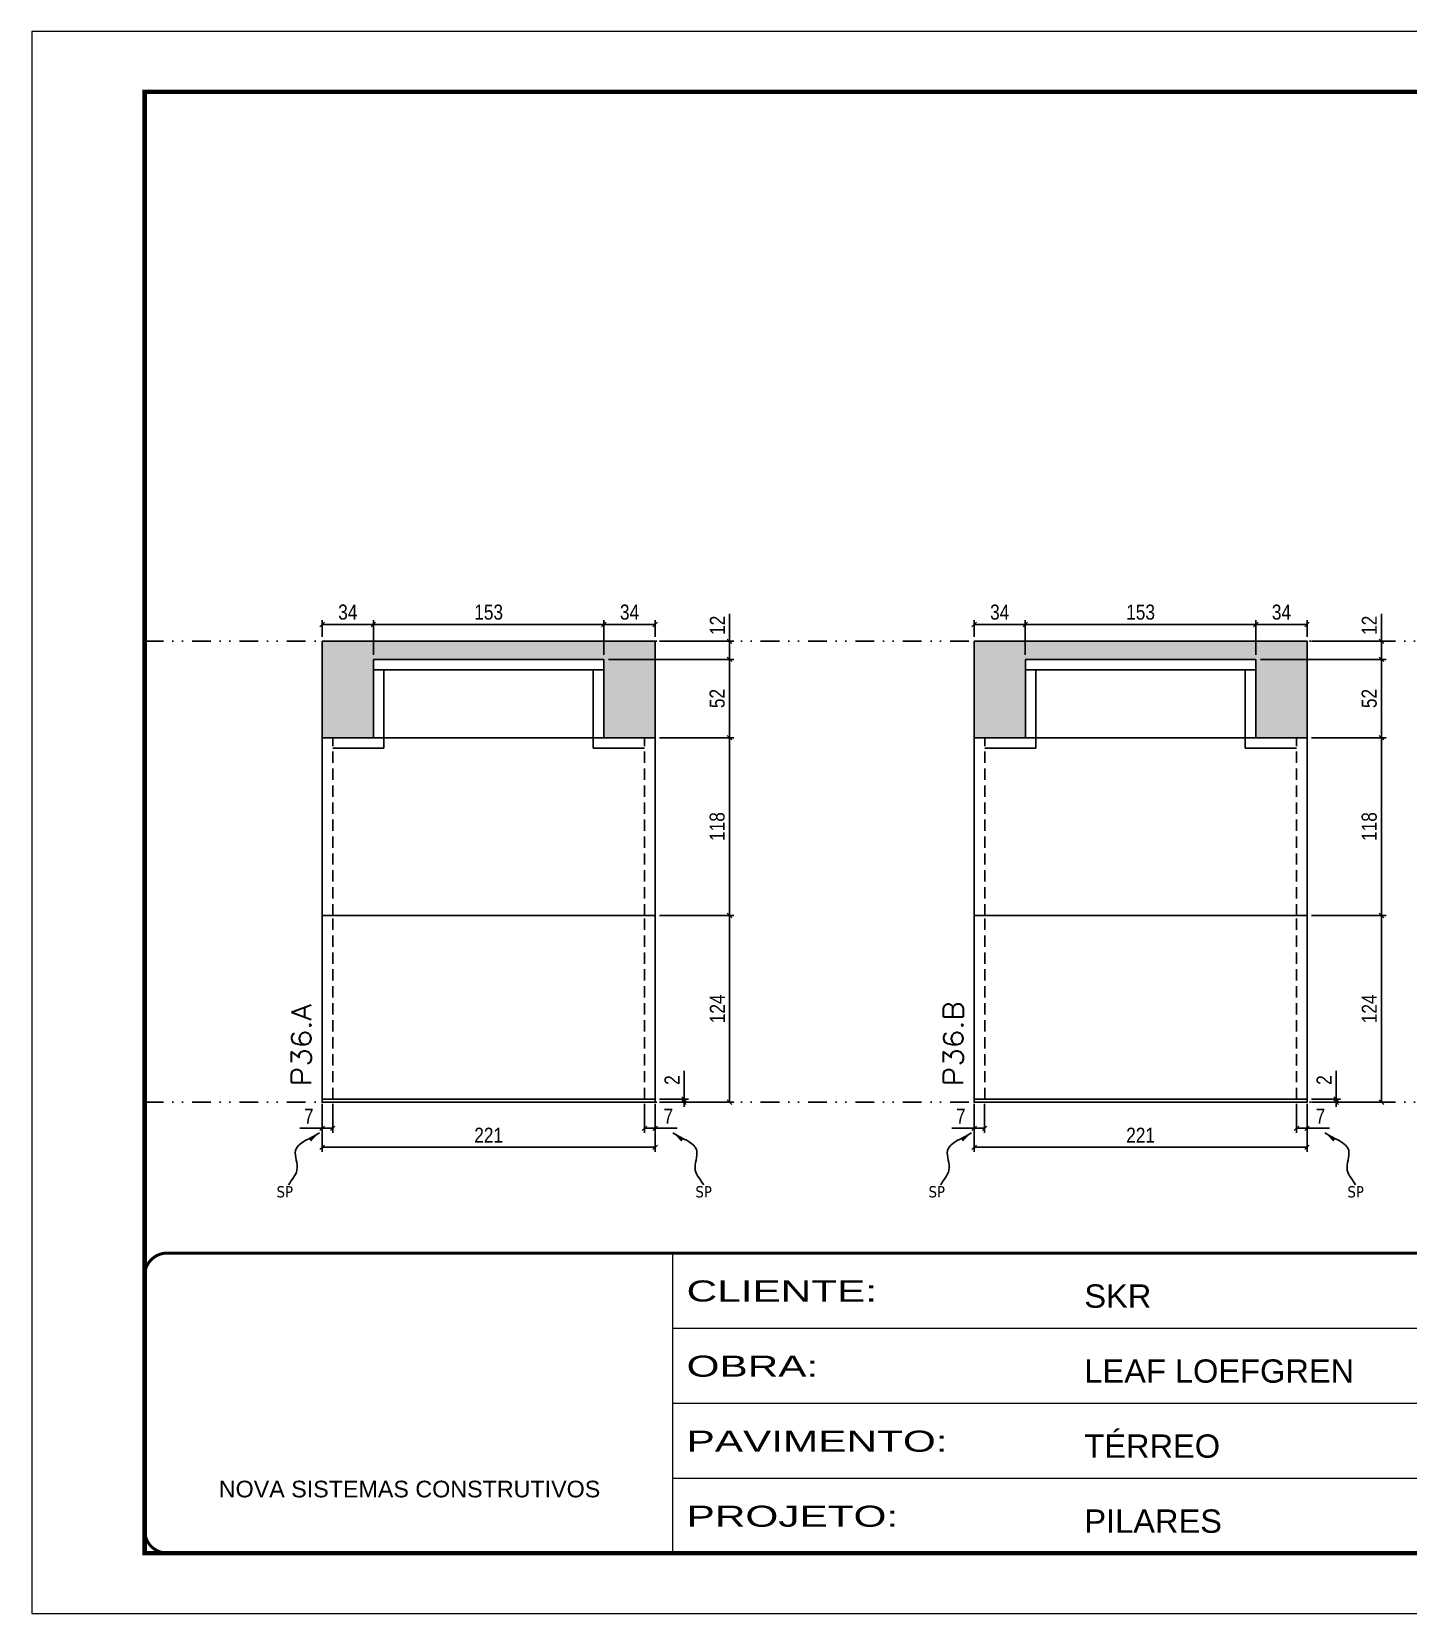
# Model space of a CAD drawing. Extents: x 14400 to 27878, y -21631 to 6985.
# Drawn here: x 15998 to 16912, y -6700 to -5650 of the extents above; entities that cross this region are included whole.
import ezdxf

# ---------------------------------------------------------------- set-up
doc = ezdxf.new("R2010")
doc.units = 0
for name, pattern in [('CONTINUO', [0]), ('DASHED', [0.75, 0.5, -0.25]), ('DIVIDE2', [0.625, 0.25, -0.125, 0, -0.125, 0, -0.125]), ('HIDDEN', [0.375, 0.25, -0.125])]:
    doc.linetypes.add(name, pattern=pattern)
for name, color, linetype in [('COTA', 241, 'Continuous'), ('Nível', 160, 'Continuous'), ('Painéis', 200, 'Continuous'), ('SARR_2.2x7', 40, 'Continuous'), ('Sarrafo de Pressão', 42, 'HIDDEN'), ('texto', 7, 'Continuous')]:
    doc.layers.add(name, color=color, linetype=linetype)
for name, color, linetype, lineweight in [('Folhas', 255, 'Continuous', 9), ('SARRAFO DE PRESSAO', 251, 'DASHED', 9), ('Texto Seção', 7, 'Continuous', 15)]:
    doc.layers.add(name, color=color, linetype=linetype, lineweight=lineweight)
doc.styles.add('ARIAL', font='arial.ttf')
doc.styles.add('COTA TECNICA', font='techl___.ttf', dxfattribs={"height": 10})
doc.styles.add('COTA TECNICA-50', font='techl___.ttf', dxfattribs={"height": 10})
doc.styles.add('REGUA-120', font='ROMANS.shx', dxfattribs={"height": 15})
doc.styles.get("Standard").update_dxf_attribs({"font": 'arial.ttf'})
doc.styles.add('Tecnologia', font='')
doc.styles.get('Tecnologia').set_extended_font_data('Forgotten Futurist')
doc.dimstyles.new('COTA PAINEL-50', dxfattribs={"dimtxt": 10, "dimasz": 3, "dimexe": 3, "dimexo": 3, "dimgap": 3, "dimtad": 1, "dimdec": 1, "dimzin": 12, "dimdsep": 46, "dimtxsty": 'COTA TECNICA-50', "dimblk1": 'OBLIQUE', "dimblk2": 'OBLIQUE', "dimsah": 1, "dimcen": 0.9, "dimclrd": 4, "dimclre": 4, "dimclrt": 240, "dimadec": 1, "dimazin": 3, "dimtfac": 1, "dimtdec": 1, "dimtmove": 0, "dimatfit": 3, "dimfxl": 1, "dimtolj": 1, "dimtzin": 12, "dimarcsym": 0})
doc.dimstyles.new('PAINEL', dxfattribs={"dimtxt": 10, "dimasz": 3, "dimexe": 3, "dimexo": 3, "dimgap": 3, "dimtad": 1, "dimdec": 1, "dimzin": 12, "dimdsep": 46, "dimtxsty": 'COTA TECNICA', "dimblk1": 'OBLIQUE', "dimblk2": 'OBLIQUE', "dimsah": 1, "dimcen": 0.9, "dimclrd": 4, "dimclre": 4, "dimclrt": 240, "dimadec": 1, "dimazin": 3, "dimtfac": 1, "dimtdec": 1, "dimtmove": 0, "dimatfit": 3, "dimfxl": 1, "dimtolj": 1, "dimtzin": 12, "dimarcsym": 0})
doc.dimstyles.get("Standard").update_dxf_attribs({"dimtxt": 0.18, "dimasz": 0.18, "dimexe": 0.18, "dimexo": 0.0625, "dimgap": 0.09, "dimtad": 0, "dimtih": 1, "dimtoh": 1, "dimdec": 4, "dimzin": 0, "dimdsep": 46, "dimtxsty": 'Standard', "dimcen": 0.09, "dimadec": 0, "dimazin": 0, "dimtfac": 1, "dimtdec": 4, "dimtofl": 0, "dimtmove": 0, "dimatfit": 3, "dimfxl": 1, "dimtolj": 1, "dimtzin": 0, "dimarcsym": 0})

# ---------------------------------------------------------------- blocks, each defined once
blk = doc.blocks.new('9999999999')
at = {"color": 30, "linetype": 'CONTINUO'}
for p, q in [((98564.6, 34230.2), (98564.6, 34429.4)), ((98564.6, 34379.6), (99584, 34379.6)), ((98564.6, 34329.8), (99488, 34329.8)), ((98564.6, 34280), (99488, 34280))]:
    blk.add_line(p, q, dxfattribs=at)
at = {"color": 30, "linetype": 'CONTINUO', "const_width": 2}
blk.add_lwpolyline([(99584, 34230.2), (99584, 34414.4, 0.414214), (99569, 34429.4), (98229, 34429.4, 0.414214), (98214, 34414.4), (98214, 34245.2, 0.414214), (98229, 34230.2), (99584, 34230.2)], format="xyb", dxfattribs=at)
at = {"layer": 'Folhas'}
blk.add_lwpolyline([(98139, 34190.2), (99624, 34190.2), (99624, 35240.2), (98139, 35240.2)], close=True, dxfattribs=at)
at = {"layer": 'Folhas', "color": 30, "const_width": 3}
blk.add_lwpolyline([(98214, 34230.2), (99584, 34230.2), (99584, 35200.2), (98214, 35200.2)], close=True, dxfattribs=at)
at = {"color": 7, "linetype": 'Continuous', "ltscale": 5, "style": 'ARIAL'}
for s, height, p in [('SKR', 15.48, (98837.7, 34393.1)), ('LEAF LOEFGREN', 15.483, (98837.7, 34343.3)), ('TÉRREO', 15.48, (98837.7, 34293.5)), ('NOVA SISTEMAS CONSTRUTIVOS', 11.059, (98263.2, 34267.2)), ('PILARES', 15.48, (98837.7, 34243.7))]:
    blk.add_text(s, height=height, dxfattribs=at).set_placement(p)
at = {"layer": 'Folhas', "color": 7, "style": 'Tecnologia', "width": 1.5}
for s, p in [('CLIENTE:', (98573.7, 34397.2)), ('OBRA:', (98573.7, 34347.3)), ('PAVIMENTO:', (98573.7, 34297.5)), ('PROJETO:', (98573.7, 34247.7))]:
    blk.add_text(s, height=14, dxfattribs=at).set_placement(p)
blk = doc.blocks.new('_Oblique')
at = {"color": 0, "linetype": 'ByBlock', "lineweight": -2}
blk.add_line((-0.5, -0.5), (0.5, 0.5), dxfattribs=at)
blk = doc.blocks.new('*D2273')
at = {"layer": 'COTA', "color": 4, "lineweight": -2, "transparency": 16777216}
for p, q in [((16624, -6361.3), (16624, -6393.2)), ((16845, -6361.3), (16845, -6393.2)), ((16845, -6390.2), (16624, -6390.2))]:
    blk.add_line(p, q, dxfattribs=at)
at = {"layer": 'Defpoints', "color": 0, "transparency": 16777216}
for p in [(16624, -6358.3), (16845, -6358.3), (16624, -6390.2)]:
    blk.add_point(p, dxfattribs=at)
at = {"layer": 'COTA', "color": 4, "lineweight": -2, "transparency": 16777216, "xscale": 3, "yscale": 3, "zscale": 3, "rotation": 180}
blk.add_blockref('_Oblique', (16624, -6390.2), dxfattribs=at)
at = {"layer": 'COTA', "color": 4, "lineweight": -2, "transparency": 16777216, "xscale": 3, "yscale": 3, "zscale": 3}
blk.add_blockref('_Oblique', (16845, -6390.2), dxfattribs=at)
at = {"layer": 'COTA', "color": 240, "transparency": 16777216, "insert": (16734.5, -6382.2), "char_height": 10, "attachment_point": 5, "style": 'COTA TECNICA'}
blk.add_mtext('\\A1;221', dxfattribs=at)
blk = doc.blocks.new('*D2274')
at = {"layer": 'COTA', "color": 4, "lineweight": -2, "transparency": 16777216}
for p, q in [((16838, -6361.3), (16838, -6380.6)), ((16845, -6363.3), (16845, -6380.6)), ((16838, -6377.6), (16845, -6377.6)), ((16845, -6377.6), (16859.8, -6377.6))]:
    blk.add_line(p, q, dxfattribs=at)
at = {"layer": 'Defpoints', "color": 0, "transparency": 16777216}
for p in [(16838, -6358.3), (16845, -6360.3), (16845, -6377.6)]:
    blk.add_point(p, dxfattribs=at)
at = {"layer": 'COTA', "color": 4, "lineweight": -2, "transparency": 16777216, "xscale": 3, "yscale": 3, "zscale": 3, "rotation": 180}
blk.add_blockref('_Oblique', (16838, -6377.6), dxfattribs=at)
at = {"layer": 'COTA', "color": 4, "lineweight": -2, "transparency": 16777216, "xscale": 3, "yscale": 3, "zscale": 3}
blk.add_blockref('_Oblique', (16845, -6377.6), dxfattribs=at)
at = {"layer": 'COTA', "color": 240, "transparency": 16777216, "insert": (16853.9, -6369.5), "char_height": 10, "attachment_point": 5, "style": 'COTA TECNICA-50'}
blk.add_mtext('\\A1;7', dxfattribs=at)
blk = doc.blocks.new('*D2275')
at = {"layer": 'COTA', "color": 4, "lineweight": -2, "transparency": 16777216}
for p, q in [((16631, -6361.3), (16631, -6380.6)), ((16624, -6363.3), (16624, -6380.6)), ((16624, -6377.6), (16609.3, -6377.6)), ((16631, -6377.6), (16624, -6377.6))]:
    blk.add_line(p, q, dxfattribs=at)
at = {"layer": 'Defpoints', "color": 0, "transparency": 16777216}
for p in [(16624, -6360.3), (16631, -6358.3), (16624, -6377.6)]:
    blk.add_point(p, dxfattribs=at)
at = {"layer": 'COTA', "color": 4, "lineweight": -2, "transparency": 16777216, "xscale": 3, "yscale": 3, "zscale": 3, "rotation": 180}
blk.add_blockref('_Oblique', (16624, -6377.6), dxfattribs=at)
at = {"layer": 'COTA', "color": 4, "lineweight": -2, "transparency": 16777216, "xscale": 3, "yscale": 3, "zscale": 3}
blk.add_blockref('_Oblique', (16631, -6377.6), dxfattribs=at)
at = {"layer": 'COTA', "color": 240, "transparency": 16777216, "insert": (16615.2, -6369.5), "char_height": 10, "attachment_point": 5, "style": 'COTA TECNICA-50'}
blk.add_mtext('\\A1;7', dxfattribs=at)
blk = doc.blocks.new('*D2276')
at = {"layer": 'COTA', "color": 4, "lineweight": -2, "transparency": 16777216}
for p, q in [((16864.3, -6358.3), (16864.3, -6339.5)), ((16848, -6358.3), (16867.3, -6358.3)), ((16848, -6360.3), (16867.3, -6360.3)), ((16864.3, -6360.3), (16864.3, -6358.3)), ((16864.3, -6360.3), (16864.3, -6363.3))]:
    blk.add_line(p, q, dxfattribs=at)
at = {"layer": 'Defpoints', "color": 0, "transparency": 16777216}
for p in [(16845, -6358.3), (16845, -6360.3), (16864.3, -6360.3)]:
    blk.add_point(p, dxfattribs=at)
at = {"layer": 'COTA', "color": 4, "lineweight": -2, "transparency": 16777216, "xscale": 3, "yscale": 3, "zscale": 3}
for p, rotation in [((16864.3, -6358.3), 270), ((16864.3, -6360.3), 90)]:
    blk.add_blockref('_Oblique', p, dxfattribs=dict(at, rotation=rotation))
at = {"layer": 'COTA', "color": 240, "transparency": 16777216, "insert": (16856.3, -6345.6), "char_height": 10, "attachment_point": 5, "rotation": 90, "style": 'COTA TECNICA-50'}
blk.add_mtext('\\A1;2', dxfattribs=at)
blk = doc.blocks.new('*D2284')
at = {"layer": 'COTA', "color": 4, "linetype": 'ByBlock', "lineweight": -2, "transparency": 16777216}
for p, q in [((16848, -6236.3), (16897.4, -6236.3)), ((16894.4, -6360.3), (16894.4, -6236.3)), ((16848, -6360.3), (16897.4, -6360.3))]:
    blk.add_line(p, q, dxfattribs=at)
at = {"layer": 'Defpoints', "color": 0, "linetype": 'ByBlock', "transparency": 16777216}
for p in [(16845, -6236.3), (16894.4, -6236.3), (16845, -6360.3)]:
    blk.add_point(p, dxfattribs=at)
at = {"layer": 'COTA', "color": 4, "linetype": 'ByBlock', "lineweight": -2, "transparency": 16777216, "xscale": 3, "yscale": 3, "zscale": 3}
for p, rotation in [((16894.4, -6236.3), 90), ((16894.4, -6360.3), 270)]:
    blk.add_blockref('_Oblique', p, dxfattribs=dict(at, rotation=rotation))
at = {"layer": 'COTA', "color": 240, "linetype": 'ByBlock', "transparency": 16777216, "insert": (16886.3, -6298.3), "char_height": 10, "attachment_point": 5, "rotation": 90, "style": 'COTA TECNICA'}
blk.add_mtext('\\A1;124', dxfattribs=at)
blk = doc.blocks.new('*D2285')
at = {"layer": 'COTA', "color": 4, "linetype": 'ByBlock', "lineweight": -2, "transparency": 16777216}
for p, q in [((16848, -6236.3), (16897.4, -6236.3)), ((16894.4, -6360.3), (16894.4, -6236.3)), ((16848, -6360.3), (16897.4, -6360.3))]:
    blk.add_line(p, q, dxfattribs=at)
at = {"layer": 'Defpoints', "color": 0, "linetype": 'ByBlock', "transparency": 16777216}
for p in [(16845, -6236.3), (16894.4, -6236.3), (16845, -6360.3)]:
    blk.add_point(p, dxfattribs=at)
at = {"layer": 'COTA', "color": 4, "linetype": 'ByBlock', "lineweight": -2, "transparency": 16777216, "xscale": 3, "yscale": 3, "zscale": 3}
for p, rotation in [((16894.4, -6236.3), 90), ((16894.4, -6360.3), 270)]:
    blk.add_blockref('_Oblique', p, dxfattribs=dict(at, rotation=rotation))
at = {"layer": 'COTA', "color": 240, "linetype": 'ByBlock', "transparency": 16777216, "insert": (16886.3, -6298.3), "char_height": 10, "attachment_point": 5, "rotation": 90, "style": 'COTA TECNICA'}
blk.add_mtext('\\A1;124', dxfattribs=at)
blk = doc.blocks.new('*D2277')
at = {"layer": 'COTA', "color": 4, "lineweight": -2, "transparency": 16777216}
for p, q in [((16814, -6066.3), (16897.4, -6066.3)), ((16894.4, -6066.3), (16894.4, -6118.3)), ((16848, -6118.3), (16897.4, -6118.3))]:
    blk.add_line(p, q, dxfattribs=at)
at = {"layer": 'Defpoints', "color": 0, "transparency": 16777216}
for p in [(16811, -6066.3), (16845, -6118.3), (16894.4, -6118.3)]:
    blk.add_point(p, dxfattribs=at)
at = {"layer": 'COTA', "color": 4, "lineweight": -2, "transparency": 16777216, "xscale": 3, "yscale": 3, "zscale": 3}
for p, rotation in [((16894.4, -6066.3), 90), ((16894.4, -6118.3), 270)]:
    blk.add_blockref('_Oblique', p, dxfattribs=dict(at, rotation=rotation))
at = {"layer": 'COTA', "color": 240, "transparency": 16777216, "insert": (16886.3, -6092.3), "char_height": 10, "attachment_point": 5, "rotation": 90, "style": 'COTA TECNICA'}
blk.add_mtext('\\A1;52', dxfattribs=at)
blk = doc.blocks.new('*D2286')
at = {"layer": 'COTA', "color": 4, "lineweight": -2, "transparency": 16777216}
for p, q in [((16848, -6118.3), (16897.4, -6118.3)), ((16894.4, -6236.3), (16894.4, -6118.3)), ((16848, -6236.3), (16897.4, -6236.3))]:
    blk.add_line(p, q, dxfattribs=at)
at = {"layer": 'Defpoints', "color": 0, "transparency": 16777216}
for p in [(16845, -6118.3), (16894.4, -6118.3), (16845, -6236.3)]:
    blk.add_point(p, dxfattribs=at)
at = {"layer": 'COTA', "color": 4, "lineweight": -2, "transparency": 16777216, "xscale": 3, "yscale": 3, "zscale": 3}
for p, rotation in [((16894.4, -6118.3), 90), ((16894.4, -6236.3), 270)]:
    blk.add_blockref('_Oblique', p, dxfattribs=dict(at, rotation=rotation))
at = {"layer": 'COTA', "color": 240, "transparency": 16777216, "insert": (16886.3, -6177.3), "char_height": 10, "attachment_point": 5, "rotation": 90, "style": 'COTA TECNICA'}
blk.add_mtext('\\A1;118', dxfattribs=at)
blk = doc.blocks.new('*D2289')
at = {"layer": 'COTA', "color": 4, "lineweight": -2, "transparency": 16777216}
for p, q in [((16894.4, -6054.3), (16894.4, -6036)), ((16848, -6054.3), (16897.4, -6054.3)), ((16894.4, -6066.3), (16894.4, -6054.3)), ((16814, -6066.3), (16897.4, -6066.3))]:
    blk.add_line(p, q, dxfattribs=at)
at = {"layer": 'Defpoints', "color": 0, "transparency": 16777216}
for p in [(16845, -6054.3), (16894.4, -6054.3), (16811, -6066.3)]:
    blk.add_point(p, dxfattribs=at)
at = {"layer": 'COTA', "color": 4, "lineweight": -2, "transparency": 16777216, "xscale": 3, "yscale": 3, "zscale": 3}
for p, rotation in [((16894.4, -6054.3), 90), ((16894.4, -6066.3), 270)]:
    blk.add_blockref('_Oblique', p, dxfattribs=dict(at, rotation=rotation))
at = {"layer": 'COTA', "color": 240, "transparency": 16777216, "insert": (16886.3, -6043.7), "char_height": 10, "attachment_point": 5, "rotation": 90, "style": 'COTA TECNICA'}
blk.add_mtext('\\A1;12', dxfattribs=at)
blk = doc.blocks.new('*D2290')
at = {"layer": 'COTA', "color": 4, "lineweight": -2, "transparency": 16777216}
for p, q in [((16624, -6051.3), (16624, -6040.2)), ((16624, -6043.2), (16658, -6043.2)), ((16658, -6063.3), (16658, -6040.2))]:
    blk.add_line(p, q, dxfattribs=at)
at = {"layer": 'Defpoints', "color": 0, "transparency": 16777216}
for p in [(16658, -6043.2), (16624, -6054.3), (16658, -6066.3)]:
    blk.add_point(p, dxfattribs=at)
at = {"layer": 'COTA', "color": 4, "lineweight": -2, "transparency": 16777216, "xscale": 3, "yscale": 3, "zscale": 3, "rotation": 180}
blk.add_blockref('_Oblique', (16624, -6043.2), dxfattribs=at)
at = {"layer": 'COTA', "color": 4, "lineweight": -2, "transparency": 16777216, "xscale": 3, "yscale": 3, "zscale": 3}
blk.add_blockref('_Oblique', (16658, -6043.2), dxfattribs=at)
at = {"layer": 'COTA', "color": 240, "transparency": 16777216, "insert": (16641, -6035), "char_height": 10, "attachment_point": 5, "style": 'COTA TECNICA'}
blk.add_mtext('\\A1;34', dxfattribs=at)
blk = doc.blocks.new('*D2291')
at = {"layer": 'COTA', "color": 4, "lineweight": -2, "transparency": 16777216}
for p, q in [((16658, -6063.3), (16658, -6040.2)), ((16658, -6043.2), (16811, -6043.2)), ((16811, -6063.3), (16811, -6040.2))]:
    blk.add_line(p, q, dxfattribs=at)
at = {"layer": 'Defpoints', "color": 0, "transparency": 16777216}
for p in [(16811, -6043.2), (16658, -6066.3), (16811, -6066.3)]:
    blk.add_point(p, dxfattribs=at)
at = {"layer": 'COTA', "color": 4, "lineweight": -2, "transparency": 16777216, "xscale": 3, "yscale": 3, "zscale": 3, "rotation": 180}
blk.add_blockref('_Oblique', (16658, -6043.2), dxfattribs=at)
at = {"layer": 'COTA', "color": 4, "lineweight": -2, "transparency": 16777216, "xscale": 3, "yscale": 3, "zscale": 3}
blk.add_blockref('_Oblique', (16811, -6043.2), dxfattribs=at)
at = {"layer": 'COTA', "color": 240, "transparency": 16777216, "insert": (16734.5, -6035), "char_height": 10, "attachment_point": 5, "style": 'COTA TECNICA'}
blk.add_mtext('\\A1;153', dxfattribs=at)
blk = doc.blocks.new('*D2292')
at = {"layer": 'COTA', "color": 4, "lineweight": -2, "transparency": 16777216}
for p, q in [((16811, -6063.3), (16811, -6040.2)), ((16811, -6043.2), (16845, -6043.2)), ((16845, -6051.3), (16845, -6040.2))]:
    blk.add_line(p, q, dxfattribs=at)
at = {"layer": 'Defpoints', "color": 0, "transparency": 16777216}
for p in [(16845, -6043.2), (16845, -6054.3), (16811, -6066.3)]:
    blk.add_point(p, dxfattribs=at)
at = {"layer": 'COTA', "color": 4, "lineweight": -2, "transparency": 16777216, "xscale": 3, "yscale": 3, "zscale": 3, "rotation": 180}
blk.add_blockref('_Oblique', (16811, -6043.2), dxfattribs=at)
at = {"layer": 'COTA', "color": 4, "lineweight": -2, "transparency": 16777216, "xscale": 3, "yscale": 3, "zscale": 3}
blk.add_blockref('_Oblique', (16845, -6043.2), dxfattribs=at)
at = {"layer": 'COTA', "color": 240, "transparency": 16777216, "insert": (16828, -6035), "char_height": 10, "attachment_point": 5, "style": 'COTA TECNICA'}
blk.add_mtext('\\A1;34', dxfattribs=at)
blk = doc.blocks.new('*D2294')
at = {"layer": 'COTA', "color": 4, "lineweight": -2, "transparency": 16777216}
for p, q in [((16191.3, -6361.3), (16191.3, -6393.2)), ((16412.3, -6361.3), (16412.3, -6393.2)), ((16412.3, -6390.2), (16191.3, -6390.2))]:
    blk.add_line(p, q, dxfattribs=at)
at = {"layer": 'Defpoints', "color": 0, "transparency": 16777216}
for p in [(16191.3, -6358.3), (16412.3, -6358.3), (16191.3, -6390.2)]:
    blk.add_point(p, dxfattribs=at)
at = {"layer": 'COTA', "color": 4, "lineweight": -2, "transparency": 16777216, "xscale": 3, "yscale": 3, "zscale": 3, "rotation": 180}
blk.add_blockref('_Oblique', (16191.3, -6390.2), dxfattribs=at)
at = {"layer": 'COTA', "color": 4, "lineweight": -2, "transparency": 16777216, "xscale": 3, "yscale": 3, "zscale": 3}
blk.add_blockref('_Oblique', (16412.3, -6390.2), dxfattribs=at)
at = {"layer": 'COTA', "color": 240, "transparency": 16777216, "insert": (16301.8, -6382.2), "char_height": 10, "attachment_point": 5, "style": 'COTA TECNICA'}
blk.add_mtext('\\A1;221', dxfattribs=at)
blk = doc.blocks.new('*D2295')
at = {"layer": 'COTA', "color": 4, "lineweight": -2, "transparency": 16777216}
for p, q in [((16405.3, -6361.3), (16405.3, -6380.6)), ((16412.3, -6363.3), (16412.3, -6380.6)), ((16405.3, -6377.6), (16412.3, -6377.6)), ((16412.3, -6377.6), (16427, -6377.6))]:
    blk.add_line(p, q, dxfattribs=at)
at = {"layer": 'Defpoints', "color": 0, "transparency": 16777216}
for p in [(16405.3, -6358.3), (16412.3, -6360.3), (16412.3, -6377.6)]:
    blk.add_point(p, dxfattribs=at)
at = {"layer": 'COTA', "color": 4, "lineweight": -2, "transparency": 16777216, "xscale": 3, "yscale": 3, "zscale": 3, "rotation": 180}
blk.add_blockref('_Oblique', (16405.3, -6377.6), dxfattribs=at)
at = {"layer": 'COTA', "color": 4, "lineweight": -2, "transparency": 16777216, "xscale": 3, "yscale": 3, "zscale": 3}
blk.add_blockref('_Oblique', (16412.3, -6377.6), dxfattribs=at)
at = {"layer": 'COTA', "color": 240, "transparency": 16777216, "insert": (16421.1, -6369.5), "char_height": 10, "attachment_point": 5, "style": 'COTA TECNICA-50'}
blk.add_mtext('\\A1;7', dxfattribs=at)
blk = doc.blocks.new('*D2296')
at = {"layer": 'COTA', "color": 4, "lineweight": -2, "transparency": 16777216}
for p, q in [((16198.3, -6361.3), (16198.3, -6380.6)), ((16191.3, -6363.3), (16191.3, -6380.6)), ((16191.3, -6377.6), (16176.5, -6377.6)), ((16198.3, -6377.6), (16191.3, -6377.6))]:
    blk.add_line(p, q, dxfattribs=at)
at = {"layer": 'Defpoints', "color": 0, "transparency": 16777216}
for p in [(16191.3, -6360.3), (16198.3, -6358.3), (16191.3, -6377.6)]:
    blk.add_point(p, dxfattribs=at)
at = {"layer": 'COTA', "color": 4, "lineweight": -2, "transparency": 16777216, "xscale": 3, "yscale": 3, "zscale": 3, "rotation": 180}
blk.add_blockref('_Oblique', (16191.3, -6377.6), dxfattribs=at)
at = {"layer": 'COTA', "color": 4, "lineweight": -2, "transparency": 16777216, "xscale": 3, "yscale": 3, "zscale": 3}
blk.add_blockref('_Oblique', (16198.3, -6377.6), dxfattribs=at)
at = {"layer": 'COTA', "color": 240, "transparency": 16777216, "insert": (16182.4, -6369.5), "char_height": 10, "attachment_point": 5, "style": 'COTA TECNICA-50'}
blk.add_mtext('\\A1;7', dxfattribs=at)
blk = doc.blocks.new('*D2297')
at = {"layer": 'COTA', "color": 4, "lineweight": -2, "transparency": 16777216}
for p, q in [((16431.5, -6358.3), (16431.5, -6339.5)), ((16415.3, -6358.3), (16434.5, -6358.3)), ((16415.3, -6360.3), (16434.5, -6360.3)), ((16431.5, -6360.3), (16431.5, -6358.3)), ((16431.5, -6360.3), (16431.5, -6363.3))]:
    blk.add_line(p, q, dxfattribs=at)
at = {"layer": 'Defpoints', "color": 0, "transparency": 16777216}
for p in [(16412.3, -6358.3), (16412.3, -6360.3), (16431.5, -6360.3)]:
    blk.add_point(p, dxfattribs=at)
at = {"layer": 'COTA', "color": 4, "lineweight": -2, "transparency": 16777216, "xscale": 3, "yscale": 3, "zscale": 3}
for p, rotation in [((16431.5, -6358.3), 270), ((16431.5, -6360.3), 90)]:
    blk.add_blockref('_Oblique', p, dxfattribs=dict(at, rotation=rotation))
at = {"layer": 'COTA', "color": 240, "transparency": 16777216, "insert": (16423.5, -6345.6), "char_height": 10, "attachment_point": 5, "rotation": 90, "style": 'COTA TECNICA-50'}
blk.add_mtext('\\A1;2', dxfattribs=at)
blk = doc.blocks.new('*D2299')
at = {"layer": 'COTA', "color": 4, "linetype": 'ByBlock', "lineweight": -2, "transparency": 16777216}
for p, q in [((16415.3, -6236.3), (16464.6, -6236.3)), ((16461.6, -6360.3), (16461.6, -6236.3)), ((16415.3, -6360.3), (16464.6, -6360.3))]:
    blk.add_line(p, q, dxfattribs=at)
at = {"layer": 'Defpoints', "color": 0, "linetype": 'ByBlock', "transparency": 16777216}
for p in [(16412.3, -6236.3), (16461.6, -6236.3), (16412.3, -6360.3)]:
    blk.add_point(p, dxfattribs=at)
at = {"layer": 'COTA', "color": 4, "linetype": 'ByBlock', "lineweight": -2, "transparency": 16777216, "xscale": 3, "yscale": 3, "zscale": 3}
for p, rotation in [((16461.6, -6236.3), 90), ((16461.6, -6360.3), 270)]:
    blk.add_blockref('_Oblique', p, dxfattribs=dict(at, rotation=rotation))
at = {"layer": 'COTA', "color": 240, "linetype": 'ByBlock', "transparency": 16777216, "insert": (16453.6, -6298.3), "char_height": 10, "attachment_point": 5, "rotation": 90, "style": 'COTA TECNICA'}
blk.add_mtext('\\A1;124', dxfattribs=at)
blk = doc.blocks.new('*D2300')
at = {"layer": 'COTA', "color": 4, "linetype": 'ByBlock', "lineweight": -2, "transparency": 16777216}
for p, q in [((16415.3, -6236.3), (16464.6, -6236.3)), ((16461.6, -6360.3), (16461.6, -6236.3)), ((16415.3, -6360.3), (16464.6, -6360.3))]:
    blk.add_line(p, q, dxfattribs=at)
at = {"layer": 'Defpoints', "color": 0, "linetype": 'ByBlock', "transparency": 16777216}
for p in [(16412.3, -6236.3), (16461.6, -6236.3), (16412.3, -6360.3)]:
    blk.add_point(p, dxfattribs=at)
at = {"layer": 'COTA', "color": 4, "linetype": 'ByBlock', "lineweight": -2, "transparency": 16777216, "xscale": 3, "yscale": 3, "zscale": 3}
for p, rotation in [((16461.6, -6236.3), 90), ((16461.6, -6360.3), 270)]:
    blk.add_blockref('_Oblique', p, dxfattribs=dict(at, rotation=rotation))
at = {"layer": 'COTA', "color": 240, "linetype": 'ByBlock', "transparency": 16777216, "insert": (16453.6, -6298.3), "char_height": 10, "attachment_point": 5, "rotation": 90, "style": 'COTA TECNICA'}
blk.add_mtext('\\A1;124', dxfattribs=at)
blk = doc.blocks.new('*D2298')
at = {"layer": 'COTA', "color": 4, "lineweight": -2, "transparency": 16777216}
for p, q in [((16381.3, -6066.3), (16464.6, -6066.3)), ((16461.6, -6066.3), (16461.6, -6118.3)), ((16415.3, -6118.3), (16464.6, -6118.3))]:
    blk.add_line(p, q, dxfattribs=at)
at = {"layer": 'Defpoints', "color": 0, "transparency": 16777216}
for p in [(16378.3, -6066.3), (16412.3, -6118.3), (16461.6, -6118.3)]:
    blk.add_point(p, dxfattribs=at)
at = {"layer": 'COTA', "color": 4, "lineweight": -2, "transparency": 16777216, "xscale": 3, "yscale": 3, "zscale": 3}
for p, rotation in [((16461.6, -6066.3), 90), ((16461.6, -6118.3), 270)]:
    blk.add_blockref('_Oblique', p, dxfattribs=dict(at, rotation=rotation))
at = {"layer": 'COTA', "color": 240, "transparency": 16777216, "insert": (16453.5, -6092.3), "char_height": 10, "attachment_point": 5, "rotation": 90, "style": 'COTA TECNICA'}
blk.add_mtext('\\A1;52', dxfattribs=at)
blk = doc.blocks.new('*D2301')
at = {"layer": 'COTA', "color": 4, "lineweight": -2, "transparency": 16777216}
for p, q in [((16415.3, -6118.3), (16464.6, -6118.3)), ((16461.6, -6236.3), (16461.6, -6118.3)), ((16415.3, -6236.3), (16464.6, -6236.3))]:
    blk.add_line(p, q, dxfattribs=at)
at = {"layer": 'Defpoints', "color": 0, "transparency": 16777216}
for p in [(16412.3, -6118.3), (16461.6, -6118.3), (16412.3, -6236.3)]:
    blk.add_point(p, dxfattribs=at)
at = {"layer": 'COTA', "color": 4, "lineweight": -2, "transparency": 16777216, "xscale": 3, "yscale": 3, "zscale": 3}
for p, rotation in [((16461.6, -6118.3), 90), ((16461.6, -6236.3), 270)]:
    blk.add_blockref('_Oblique', p, dxfattribs=dict(at, rotation=rotation))
at = {"layer": 'COTA', "color": 240, "transparency": 16777216, "insert": (16453.5, -6177.3), "char_height": 10, "attachment_point": 5, "rotation": 90, "style": 'COTA TECNICA'}
blk.add_mtext('\\A1;118', dxfattribs=at)
blk = doc.blocks.new('*D2302')
at = {"layer": 'COTA', "color": 4, "lineweight": -2, "transparency": 16777216}
for p, q in [((16461.6, -6054.3), (16461.6, -6036)), ((16415.3, -6054.3), (16464.6, -6054.3)), ((16461.6, -6066.3), (16461.6, -6054.3)), ((16381.3, -6066.3), (16464.6, -6066.3))]:
    blk.add_line(p, q, dxfattribs=at)
at = {"layer": 'Defpoints', "color": 0, "transparency": 16777216}
for p in [(16412.3, -6054.3), (16461.6, -6054.3), (16378.3, -6066.3)]:
    blk.add_point(p, dxfattribs=at)
at = {"layer": 'COTA', "color": 4, "lineweight": -2, "transparency": 16777216, "xscale": 3, "yscale": 3, "zscale": 3}
for p, rotation in [((16461.6, -6054.3), 90), ((16461.6, -6066.3), 270)]:
    blk.add_blockref('_Oblique', p, dxfattribs=dict(at, rotation=rotation))
at = {"layer": 'COTA', "color": 240, "transparency": 16777216, "insert": (16453.6, -6043.7), "char_height": 10, "attachment_point": 5, "rotation": 90, "style": 'COTA TECNICA'}
blk.add_mtext('\\A1;12', dxfattribs=at)
blk = doc.blocks.new('*D2303')
at = {"layer": 'COTA', "color": 4, "lineweight": -2, "transparency": 16777216}
for p, q in [((16191.3, -6051.3), (16191.3, -6040.2)), ((16191.3, -6043.2), (16225.3, -6043.2)), ((16225.3, -6063.3), (16225.3, -6040.2))]:
    blk.add_line(p, q, dxfattribs=at)
at = {"layer": 'Defpoints', "color": 0, "transparency": 16777216}
for p in [(16225.3, -6043.2), (16191.3, -6054.3), (16225.3, -6066.3)]:
    blk.add_point(p, dxfattribs=at)
at = {"layer": 'COTA', "color": 4, "lineweight": -2, "transparency": 16777216, "xscale": 3, "yscale": 3, "zscale": 3, "rotation": 180}
blk.add_blockref('_Oblique', (16191.3, -6043.2), dxfattribs=at)
at = {"layer": 'COTA', "color": 4, "lineweight": -2, "transparency": 16777216, "xscale": 3, "yscale": 3, "zscale": 3}
blk.add_blockref('_Oblique', (16225.3, -6043.2), dxfattribs=at)
at = {"layer": 'COTA', "color": 240, "transparency": 16777216, "insert": (16208.3, -6035), "char_height": 10, "attachment_point": 5, "style": 'COTA TECNICA'}
blk.add_mtext('\\A1;34', dxfattribs=at)
blk = doc.blocks.new('*D2304')
at = {"layer": 'COTA', "color": 4, "lineweight": -2, "transparency": 16777216}
for p, q in [((16225.3, -6063.3), (16225.3, -6040.2)), ((16225.3, -6043.2), (16378.3, -6043.2)), ((16378.3, -6063.3), (16378.3, -6040.2))]:
    blk.add_line(p, q, dxfattribs=at)
at = {"layer": 'Defpoints', "color": 0, "transparency": 16777216}
for p in [(16378.3, -6043.2), (16225.3, -6066.3), (16378.3, -6066.3)]:
    blk.add_point(p, dxfattribs=at)
at = {"layer": 'COTA', "color": 4, "lineweight": -2, "transparency": 16777216, "xscale": 3, "yscale": 3, "zscale": 3, "rotation": 180}
blk.add_blockref('_Oblique', (16225.3, -6043.2), dxfattribs=at)
at = {"layer": 'COTA', "color": 4, "lineweight": -2, "transparency": 16777216, "xscale": 3, "yscale": 3, "zscale": 3}
blk.add_blockref('_Oblique', (16378.3, -6043.2), dxfattribs=at)
at = {"layer": 'COTA', "color": 240, "transparency": 16777216, "insert": (16301.8, -6035), "char_height": 10, "attachment_point": 5, "style": 'COTA TECNICA'}
blk.add_mtext('\\A1;153', dxfattribs=at)
blk = doc.blocks.new('*D2305')
at = {"layer": 'COTA', "color": 4, "lineweight": -2, "transparency": 16777216}
for p, q in [((16378.3, -6063.3), (16378.3, -6040.2)), ((16378.3, -6043.2), (16412.3, -6043.2)), ((16412.3, -6051.3), (16412.3, -6040.2))]:
    blk.add_line(p, q, dxfattribs=at)
at = {"layer": 'Defpoints', "color": 0, "transparency": 16777216}
for p in [(16412.3, -6043.2), (16412.3, -6054.3), (16378.3, -6066.3)]:
    blk.add_point(p, dxfattribs=at)
at = {"layer": 'COTA', "color": 4, "lineweight": -2, "transparency": 16777216, "xscale": 3, "yscale": 3, "zscale": 3, "rotation": 180}
blk.add_blockref('_Oblique', (16378.3, -6043.2), dxfattribs=at)
at = {"layer": 'COTA', "color": 4, "lineweight": -2, "transparency": 16777216, "xscale": 3, "yscale": 3, "zscale": 3}
blk.add_blockref('_Oblique', (16412.3, -6043.2), dxfattribs=at)
at = {"layer": 'COTA', "color": 240, "transparency": 16777216, "insert": (16395.3, -6035), "char_height": 10, "attachment_point": 5, "style": 'COTA TECNICA'}
blk.add_mtext('\\A1;34', dxfattribs=at)

msp = doc.modelspace()

# ---------------------------------------------------------------- hatches: boundary and pattern name
at = {"layer": 'COTA'}
h = msp.add_hatch(dxfattribs=at)
h.set_pattern_fill('AR-CONC', color=256, scale=0.03)
h.set_pattern_definition([(50, (-3602.746, -1148.575), (5.4655401, -0.4781726), [0.5715, -6.2865]), (355, (-3602.746, -1148.575), (-1.0573026, 5.7317054), [0.4572, -5.0292175]), (100.451445, (-3602.2904, -1148.615), (4.4082374, 5.2535326), [0.4857003, -5.3427073]), (46.1842, (-3602.746, -1147.051), (8.1323712, -1.2612698), [0.85725, -9.42975]), (96.635558, (-3602.068, -1147.156), (7.122124, 7.4227837), [0.7285507, -8.0140682]), (351.18415, (-3602.746, -1147.051), (7.122124, 7.4227837), [0.685799, -7.543792]), (21, (-3601.984, -1147.432), (4.5484317, -3.0679559), [0.5715, -6.2865]), (326, (-3601.984, -1147.432), (1.8540609, 5.525639), [0.4572, -5.0292]), (71.451445, (-3601.605, -1147.688), (6.4024926, 2.457683), [0.4857003, -5.3426981]), (37.5, (-3602.7458, -1148.5751), (0.0926581, 2.53665117), [0, -4.96824, 0, -5.1054, 0, -5.04825]), (7.5, (-3602.7458, -1148.575), (2.00458988, 3.00541724), [0, -2.91084, 0, -4.85394, 0, -1.92405]), (327.5, (-3604.445, -1148.5751), (4.06771786, -0.17186232), [0, -1.905, 0, -5.9436, 0, -7.8867]), (317.5, (-3605.207, -1148.575), (4.44387544, 0.76279473), [0, -2.4765, 0, -3.94716, 0, -5.6007])])
h.paths.add_polyline_path([(16225.27, -6066.32), (16378.27, -6066.32), (16378.27, -6118.32), (16412.27, -6118.32), (16412.27, -6054.32), (16191.27, -6054.32), (16191.27, -6118.32), (16225.27, -6118.32)])
h = msp.add_hatch(dxfattribs=at)
h.set_pattern_fill('AR-CONC', color=256, scale=0.03)
h.set_pattern_definition([(50, (-3170, -1148.575), (5.4655401, -0.4781726), [0.5715, -6.2865]), (355, (-3170, -1148.575), (-1.0573026, 5.7317054), [0.4572, -5.0292175]), (100.451445, (-3169.5445, -1148.615), (4.4082374, 5.2535326), [0.4857003, -5.3427073]), (46.1842, (-3170, -1147.051), (8.1323712, -1.2612698), [0.85725, -9.42975]), (96.635558, (-3169.322, -1147.156), (7.122124, 7.4227837), [0.7285507, -8.0140682]), (351.18415, (-3170, -1147.051), (7.122124, 7.4227837), [0.685799, -7.543792]), (21, (-3169.238, -1147.432), (4.5484317, -3.0679559), [0.5715, -6.2865]), (326, (-3169.238, -1147.432), (1.8540609, 5.525639), [0.4572, -5.0292]), (71.451445, (-3168.859, -1147.688), (6.4024926, 2.457683), [0.4857003, -5.3426981]), (37.5, (-3170, -1148.5751), (0.0926581, 2.53665117), [0, -4.96824, 0, -5.1054, 0, -5.04825]), (7.5, (-3170, -1148.575), (2.00458988, 3.00541724), [0, -2.91084, 0, -4.85394, 0, -1.92405]), (327.5, (-3171.6993, -1148.5751), (4.06771786, -0.17186232), [0, -1.905, 0, -5.9436, 0, -7.8867]), (317.5, (-3172.4613, -1148.575), (4.44387544, 0.76279473), [0, -2.4765, 0, -3.94716, 0, -5.6007])])
h.paths.add_polyline_path([(16658.02, -6066.32), (16811.02, -6066.32), (16811.02, -6118.32), (16845.02, -6118.32), (16845.02, -6054.32), (16624.02, -6054.32), (16624.02, -6118.32), (16658.02, -6118.32)])

# ---------------------------------------------------------------- linework, layer by layer
for p, q in [((16191.27, -6054.32), (16191.27, -6118.32)), ((16191.27, -6054.32), (16412.27, -6054.32)), ((16412.27, -6118.32), (16412.27, -6054.32)), ((16624.02, -6054.32), (16624.02, -6118.32)), ((16624.02, -6054.32), (16845.02, -6054.32)), ((16845.02, -6118.32), (16845.02, -6054.32)), ((16232.27, -6118.32), (16232.27, -6125.32)), ((16371.27, -6118.32), (16371.27, -6125.32)), ((16665.02, -6118.32), (16665.02, -6125.32)), ((16804.02, -6118.32), (16804.02, -6125.32))]:
    msp.add_line(p, q, dxfattribs=at)
at = {"layer": 'Nível', "color": 4, "linetype": 'DIVIDE2', "ltscale": 50}
for p, q in [((16073.47, -6054.32), (17443.47, -6054.32)), ((16073.47, -6360.32), (17443.47, -6360.32))]:
    msp.add_line(p, q, dxfattribs=at)
at = {"layer": 'Painéis'}
for p, q in [((16378.27, -6066.32), (16225.27, -6066.32)), ((16225.27, -6066.32), (16225.27, -6118.32)), ((16378.27, -6066.32), (16378.27, -6118.32)), ((16811.02, -6066.32), (16658.02, -6066.32)), ((16658.02, -6066.32), (16658.02, -6118.32)), ((16811.02, -6066.32), (16811.02, -6118.32)), ((16191.27, -6118.32), (16412.27, -6118.32)), ((16191.27, -6118.32), (16191.27, -6358.32)), ((16412.27, -6358.32), (16412.27, -6118.32)), ((16624.02, -6118.32), (16845.02, -6118.32)), ((16624.02, -6118.32), (16624.02, -6358.32)), ((16845.02, -6358.32), (16845.02, -6118.32)), ((16191.27, -6236.32), (16412.27, -6236.32)), ((16624.02, -6236.32), (16845.02, -6236.32))]:
    msp.add_line(p, q, dxfattribs=at)
for points in [[(16412.27, -6358.32), (16191.27, -6358.32), (16191.27, -6360.32), (16412.27, -6360.32)], [(16845.02, -6358.32), (16624.02, -6358.32), (16624.02, -6360.32), (16845.02, -6360.32)]]:
    msp.add_lwpolyline(points, close=True, dxfattribs=at)
at = {"layer": 'SARR_2.2x7'}
for p, q in [((16378.27, -6073.32), (16225.27, -6073.32)), ((16232.27, -6073.32), (16232.27, -6118.32)), ((16371.27, -6073.32), (16371.27, -6118.32)), ((16811.02, -6073.32), (16658.02, -6073.32)), ((16665.02, -6073.32), (16665.02, -6118.32)), ((16804.02, -6073.32), (16804.02, -6118.32)), ((16198.27, -6125.32), (16232.27, -6125.32)), ((16371.27, -6125.32), (16405.27, -6125.32)), ((16631.02, -6125.32), (16665.02, -6125.32)), ((16804.02, -6125.32), (16838.02, -6125.32))]:
    msp.add_line(p, q, dxfattribs=at)
at = {"layer": 'Sarrafo de Pressão', "ltscale": 30}
for p, q in [((16198.27, -6236.32), (16198.27, -6118.32)), ((16405.27, -6236.32), (16405.27, -6118.32)), ((16631.02, -6236.32), (16631.02, -6118.32)), ((16838.02, -6236.32), (16838.02, -6118.32)), ((16198.27, -6358.32), (16198.27, -6236.32)), ((16405.27, -6358.32), (16405.27, -6236.32)), ((16631.02, -6358.32), (16631.02, -6236.32)), ((16838.02, -6358.32), (16838.02, -6236.32))]:
    msp.add_line(p, q, dxfattribs=at)

# ---------------------------------------------------------------- block references
at = {"layer": 'SARRAFO DE PRESSAO', "color": 6, "linetype": 'ByBlock'}
msp.add_blockref('9999999999', (-82140.51, -40889.8), dxfattribs=at)

# ---------------------------------------------------------------- texts
at = {"layer": 'texto', "color": 0, "char_height": 7.5, "attachment_point": 5}
for insert in [(16166.5, -6419.81), (16444.52, -6419.81), (16599.24, -6419.81), (16877.27, -6419.81)]:
    msp.add_mtext('{\\fTahoma|b0|i0|c0|p34;\\C4;SP}', dxfattribs=dict(at, insert=insert))
at = {"layer": 'Texto Seção', "style": 'REGUA-120', "width": 1.1}
for s, p in [('P36.A', (16184.03, -6349.55)), ('P36.B', (16616.77, -6349.55))]:
    msp.add_text(s, height=13, rotation=90, dxfattribs=at).set_placement(p)

# ---------------------------------------------------------------- dimensions: what is measured, and where the dimension line sits
at = {"layer": 'COTA'}
for base, p1, p2, dimstyle, picture, middle in [((16225.27, -6043.24), (16191.27, -6054.32), (16225.27, -6066.32), 'PAINEL', '*D2303', (16208.27, -6035.02)), ((16658.02, -6043.24), (16624.02, -6054.32), (16658.02, -6066.32), 'PAINEL', '*D2290', (16641.02, -6035.02)), ((16412.27, -6377.56), (16405.27, -6358.32), (16412.27, -6360.32), 'COTA PAINEL-50', '*D2295', (16421.14, -6369.48)), ((16845.02, -6377.56), (16838.02, -6358.32), (16845.02, -6360.32), 'COTA PAINEL-50', '*D2274', (16853.89, -6369.48))]:
    dim = msp.add_linear_dim(base=base, p1=p1, p2=p2, dimstyle=dimstyle, dxfattribs=at)
    dim.commit()
    dim.dimension.update_dxf_attribs({"geometry": picture, "text_midpoint": middle})
for base, p1, p2, picture, middle in [((16378.27, -6043.24), (16225.27, -6066.32), (16378.27, -6066.32), '*D2304', (16301.77, -6035.02)), ((16412.27, -6043.24), (16378.27, -6066.32), (16412.27, -6054.32), '*D2305', (16395.27, -6035.02)), ((16811.02, -6043.24), (16658.02, -6066.32), (16811.02, -6066.32), '*D2291', (16734.52, -6035.02)), ((16845.02, -6043.24), (16811.02, -6066.32), (16845.02, -6054.32), '*D2292', (16828.02, -6035.02))]:
    dim = msp.add_linear_dim(base=base, p1=p1, p2=p2, dimstyle='PAINEL', override={"dimtmove": 1}, dxfattribs=at)
    dim.commit()
    dim.dimension.update_dxf_attribs({"geometry": picture, "text_midpoint": middle})
for base, p1, p2, angle, dimstyle, picture, middle in [((16461.64, -6054.32), (16378.27, -6066.32), (16412.27, -6054.32), 90, 'PAINEL', '*D2302', (16453.58, -6043.66)), ((16894.39, -6054.32), (16811.02, -6066.32), (16845.02, -6054.32), 90, 'PAINEL', '*D2289', (16886.33, -6043.66)), ((16461.64, -6118.32), (16378.27, -6066.32), (16412.27, -6118.32), 90, 'PAINEL', '*D2298', (16453.53, -6092.32)), ((16894.39, -6118.32), (16811.02, -6066.32), (16845.02, -6118.32), 90, 'PAINEL', '*D2277', (16886.28, -6092.32)), ((16461.64, -6118.32), (16412.27, -6236.32), (16412.27, -6118.32), 90, 'PAINEL', '*D2301', (16453.55, -6177.32)), ((16894.39, -6118.32), (16845.02, -6236.32), (16845.02, -6118.32), 90, 'PAINEL', '*D2286', (16886.29, -6177.32)), ((16191.27, -6377.56), (16198.27, -6358.32), (16191.27, -6360.32), 180, 'COTA PAINEL-50', '*D2296', (16182.41, -6369.48)), ((16624.02, -6377.56), (16631.02, -6358.32), (16624.02, -6360.32), 180, 'COTA PAINEL-50', '*D2275', (16615.16, -6369.48))]:
    dim = msp.add_linear_dim(base=base, p1=p1, p2=p2, angle=angle, dimstyle=dimstyle, dxfattribs=at)
    dim.commit()
    dim.dimension.update_dxf_attribs({"geometry": picture, "text_midpoint": middle})
at = {"layer": 'COTA', "linetype": 'ByBlock'}
for p1, p2, picture, middle in [((16412.27, -6360.32), (16412.27, -6236.32), '*D2299', (16453.57, -6298.32)), ((16412.27, -6360.32), (16412.27, -6236.32), '*D2300', (16453.57, -6298.32)), ((16845.02, -6360.32), (16845.02, -6236.32), '*D2284', (16886.32, -6298.32)), ((16845.02, -6360.32), (16845.02, -6236.32), '*D2285', (16886.32, -6298.32))]:
    dim = msp.add_aligned_dim(p1=p1, p2=p2, distance=-49.37, dimstyle='PAINEL', dxfattribs=at)
    dim.commit()
    dim.dimension.update_dxf_attribs({"geometry": picture, "text_midpoint": middle})
at = {"layer": 'COTA'}
for base, p1, p2, picture, middle in [((16431.53, -6360.32), (16412.27, -6358.32), (16412.27, -6360.32), '*D2297', (16431.53, -6345.57)), ((16864.28, -6360.32), (16845.02, -6358.32), (16845.02, -6360.32), '*D2276', (16864.28, -6345.57))]:
    dim = msp.add_linear_dim(base=base, p1=p1, p2=p2, angle=90, dimstyle='COTA PAINEL-50', dxfattribs=at)
    dim.commit()
    dim.dimension.update_dxf_attribs({"geometry": picture, "text_midpoint": middle, "dimtype": 160})
for base, p1, p2, picture, middle in [((16191.27, -6390.21), (16412.27, -6358.32), (16191.27, -6358.32), '*D2294', (16301.77, -6382.15)), ((16624.02, -6390.21), (16845.02, -6358.32), (16624.02, -6358.32), '*D2273', (16734.52, -6382.15))]:
    dim = msp.add_linear_dim(base=base, p1=p1, p2=p2, angle=180, dimstyle='PAINEL', override={"dimarcsym": 2}, dxfattribs=at)
    dim.commit()
    dim.dimension.update_dxf_attribs({"geometry": picture, "text_midpoint": middle})

# ---------------------------------------------------------------- leaders
at = {"layer": 'COTA', "path_type": 1}
for points in [[(16189.45, -6380.5), (16173.66, -6392.33), (16174.59, -6405.34), (16169.03, -6415.12)], [(16424.1, -6380.5), (16439.89, -6392.33), (16438.96, -6405.34), (16444.52, -6415.12)], [(16622.19, -6380.5), (16606.41, -6392.33), (16607.33, -6405.34), (16601.78, -6415.12)], [(16856.85, -6380.5), (16872.63, -6392.33), (16871.71, -6405.34), (16877.26, -6415.12)]]:
    msp.add_leader(points, dimstyle='Standard', override={"dimasz": 8}, dxfattribs=at)

doc.saveas('drawing.dxf')
